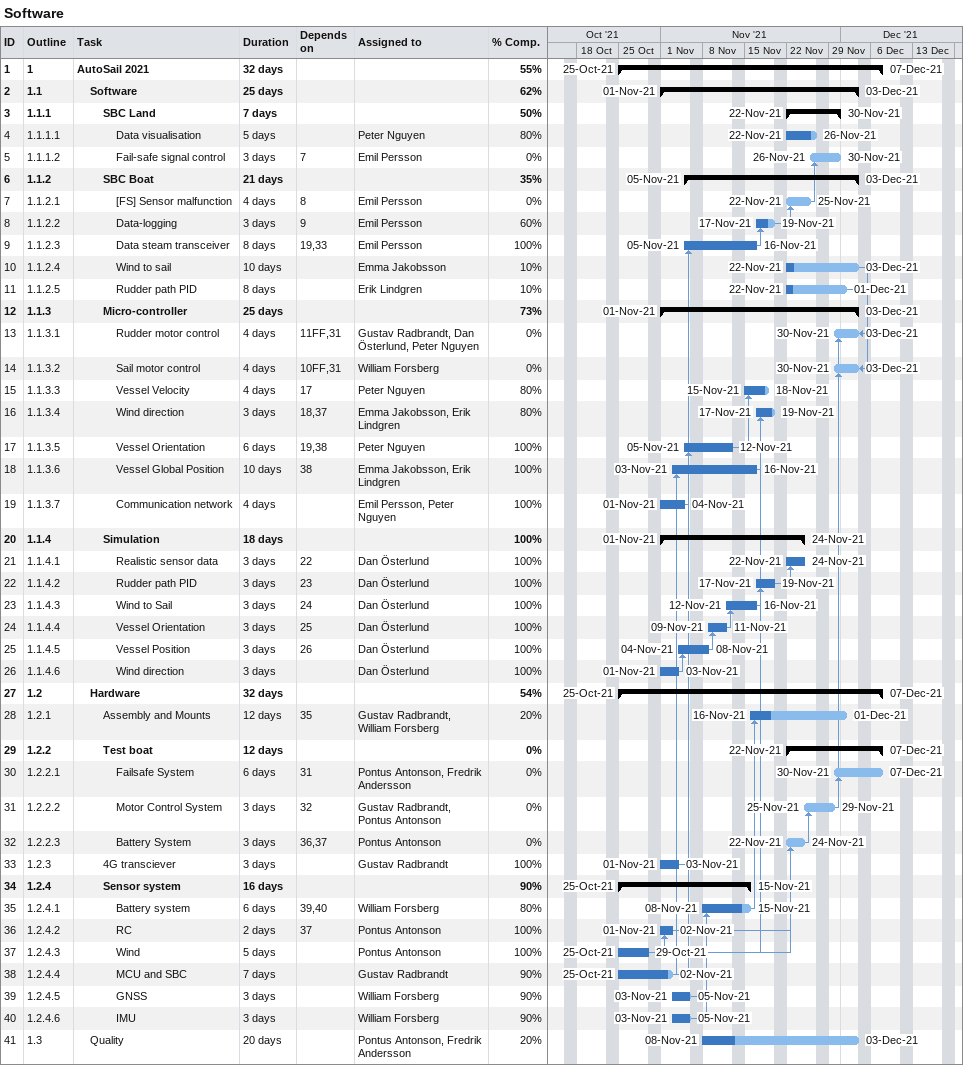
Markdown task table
Software

| ID | WBS | Task | Duration | Start | Finish | Predecessors | Resources | % complete |
|---|---|---|---|---|---|---|---|---|
| 1 | 1 | **AutoSail 2021** | 32d | 2021-10-25 | 2021-12-07 |  |  | 55 |
| 2 | 1.1 | **Software** | 25d | 2021-11-01 | 2021-12-03 |  |  | 62 |
| 3 | 1.1.1 | **SBC Land** | 7d | 2021-11-22 | 2021-11-30 |  |  | 50 |
| 4 | 1.1.1.1 | Data visualisation | 5d | 2021-11-22 | 2021-11-26 |  | Peter Nguyen | 80 |
| 5 | 1.1.1.2 | Fail-safe signal control | 3d | 2021-11-26 | 2021-11-30 | 7 | Emil Persson | 0 |
| 6 | 1.1.2 | **SBC Boat** | 21d | 2021-11-05 | 2021-12-03 |  |  | 35 |
| 7 | 1.1.2.1 | [FS] Sensor malfunction | 4d | 2021-11-22 | 2021-11-25 | 8 | Emil Persson | 0 |
| 8 | 1.1.2.2 | Data-logging | 3d | 2021-11-17 | 2021-11-19 | 9 | Emil Persson | 60 |
| 9 | 1.1.2.3 | Data steam transceiver | 8d | 2021-11-05 | 2021-11-16 | 19, 33 | Emil Persson | 100 |
| 10 | 1.1.2.4 | Wind to sail | 10d | 2021-11-22 | 2021-12-03 |  | Emma Jakobsson | 10 |
| 11 | 1.1.2.5 | Rudder path PID | 8d | 2021-11-22 | 2021-12-01 |  | Erik Lindgren | 10 |
| 12 | 1.1.3 | **Micro-controller** | 25d | 2021-11-01 | 2021-12-03 |  |  | 73 |
| 13 | 1.1.3.1 | Rudder motor control | 4d | 2021-11-30 | 2021-12-03 | 11FF, 31 | Gustav Radbrandt, Dan Österlund, Peter Nguyen | 0 |
| 14 | 1.1.3.2 | Sail motor control | 4d | 2021-11-30 | 2021-12-03 | 10FF, 31 | William Forsberg | 0 |
| 15 | 1.1.3.3 | Vessel Velocity | 4d | 2021-11-15 | 2021-11-18 | 17 | Peter Nguyen | 80 |
| 16 | 1.1.3.4 | Wind direction | 3d | 2021-11-17 | 2021-11-19 | 18, 37 | Emma Jakobsson, Erik Lindgren | 80 |
| 17 | 1.1.3.5 | Vessel Orientation | 6d | 2021-11-05 | 2021-11-12 | 19, 38 | Peter Nguyen | 100 |
| 18 | 1.1.3.6 | Vessel Global Position | 10d | 2021-11-03 | 2021-11-16 | 38 | Emma Jakobsson, Erik Lindgren | 100 |
| 19 | 1.1.3.7 | Communication network | 4d | 2021-11-01 | 2021-11-04 |  | Emil Persson, Peter Nguyen | 100 |
| 20 | 1.1.4 | **Simulation** | 18d | 2021-11-01 | 2021-11-24 |  |  | 100 |
| 21 | 1.1.4.1 | Realistic sensor data | 3d | 2021-11-22 | 2021-11-24 | 22 | Dan Österlund | 100 |
| 22 | 1.1.4.2 | Rudder path PID | 3d | 2021-11-17 | 2021-11-19 | 23 | Dan Österlund | 100 |
| 23 | 1.1.4.3 | Wind to Sail | 3d | 2021-11-12 | 2021-11-16 | 24 | Dan Österlund | 100 |
| 24 | 1.1.4.4 | Vessel Orientation | 3d | 2021-11-09 | 2021-11-11 | 25 | Dan Österlund | 100 |
| 25 | 1.1.4.5 | Vessel Position | 3d | 2021-11-04 | 2021-11-08 | 26 | Dan Österlund | 100 |
| 26 | 1.1.4.6 | Wind direction | 3d | 2021-11-01 | 2021-11-03 |  | Dan Österlund | 100 |
| 27 | 1.2 | **Hardware** | 32d | 2021-10-25 | 2021-12-07 |  |  | 54 |
| 28 | 1.2.1 | Assembly and Mounts | 12d | 2021-11-16 | 2021-12-01 | 35 | Gustav Radbrandt, William Forsberg | 20 |
| 29 | 1.2.2 | **Test boat** | 12d | 2021-11-22 | 2021-12-07 |  |  | 0 |
| 30 | 1.2.2.1 | Failsafe System | 6d | 2021-11-30 | 2021-12-07 | 31 | Pontus Antonson, Fredrik Andersson | 0 |
| 31 | 1.2.2.2 | Motor Control System | 3d | 2021-11-25 | 2021-11-29 | 32 | Gustav Radbrandt, Pontus Antonson | 0 |
| 32 | 1.2.2.3 | Battery System | 3d | 2021-11-22 | 2021-11-24 | 36, 37 | Pontus Antonson | 0 |
| 33 | 1.2.3 | 4G transciever | 3d | 2021-11-01 | 2021-11-03 |  | Gustav Radbrandt | 100 |
| 34 | 1.2.4 | **Sensor system** | 16d | 2021-10-25 | 2021-11-15 |  |  | 90 |
| 35 | 1.2.4.1 | Battery system | 6d | 2021-11-08 | 2021-11-15 | 39, 40 | William Forsberg | 80 |
| 36 | 1.2.4.2 | RC | 2d | 2021-11-01 | 2021-11-02 | 37 | Pontus Antonson | 100 |
| 37 | 1.2.4.3 | Wind | 5d | 2021-10-25 | 2021-10-29 |  | Pontus Antonson | 100 |
| 38 | 1.2.4.4 | MCU and SBC | 7d | 2021-10-25 | 2021-11-02 |  | Gustav Radbrandt | 90 |
| 39 | 1.2.4.5 | GNSS | 3d | 2021-11-03 | 2021-11-05 |  | William Forsberg | 90 |
| 40 | 1.2.4.6 | IMU | 3d | 2021-11-03 | 2021-11-05 |  | William Forsberg | 90 |
| 41 | 1.3 | Quality | 20d | 2021-11-08 | 2021-12-03 |  | Pontus Antonson, Fredrik Andersson | 20 |
